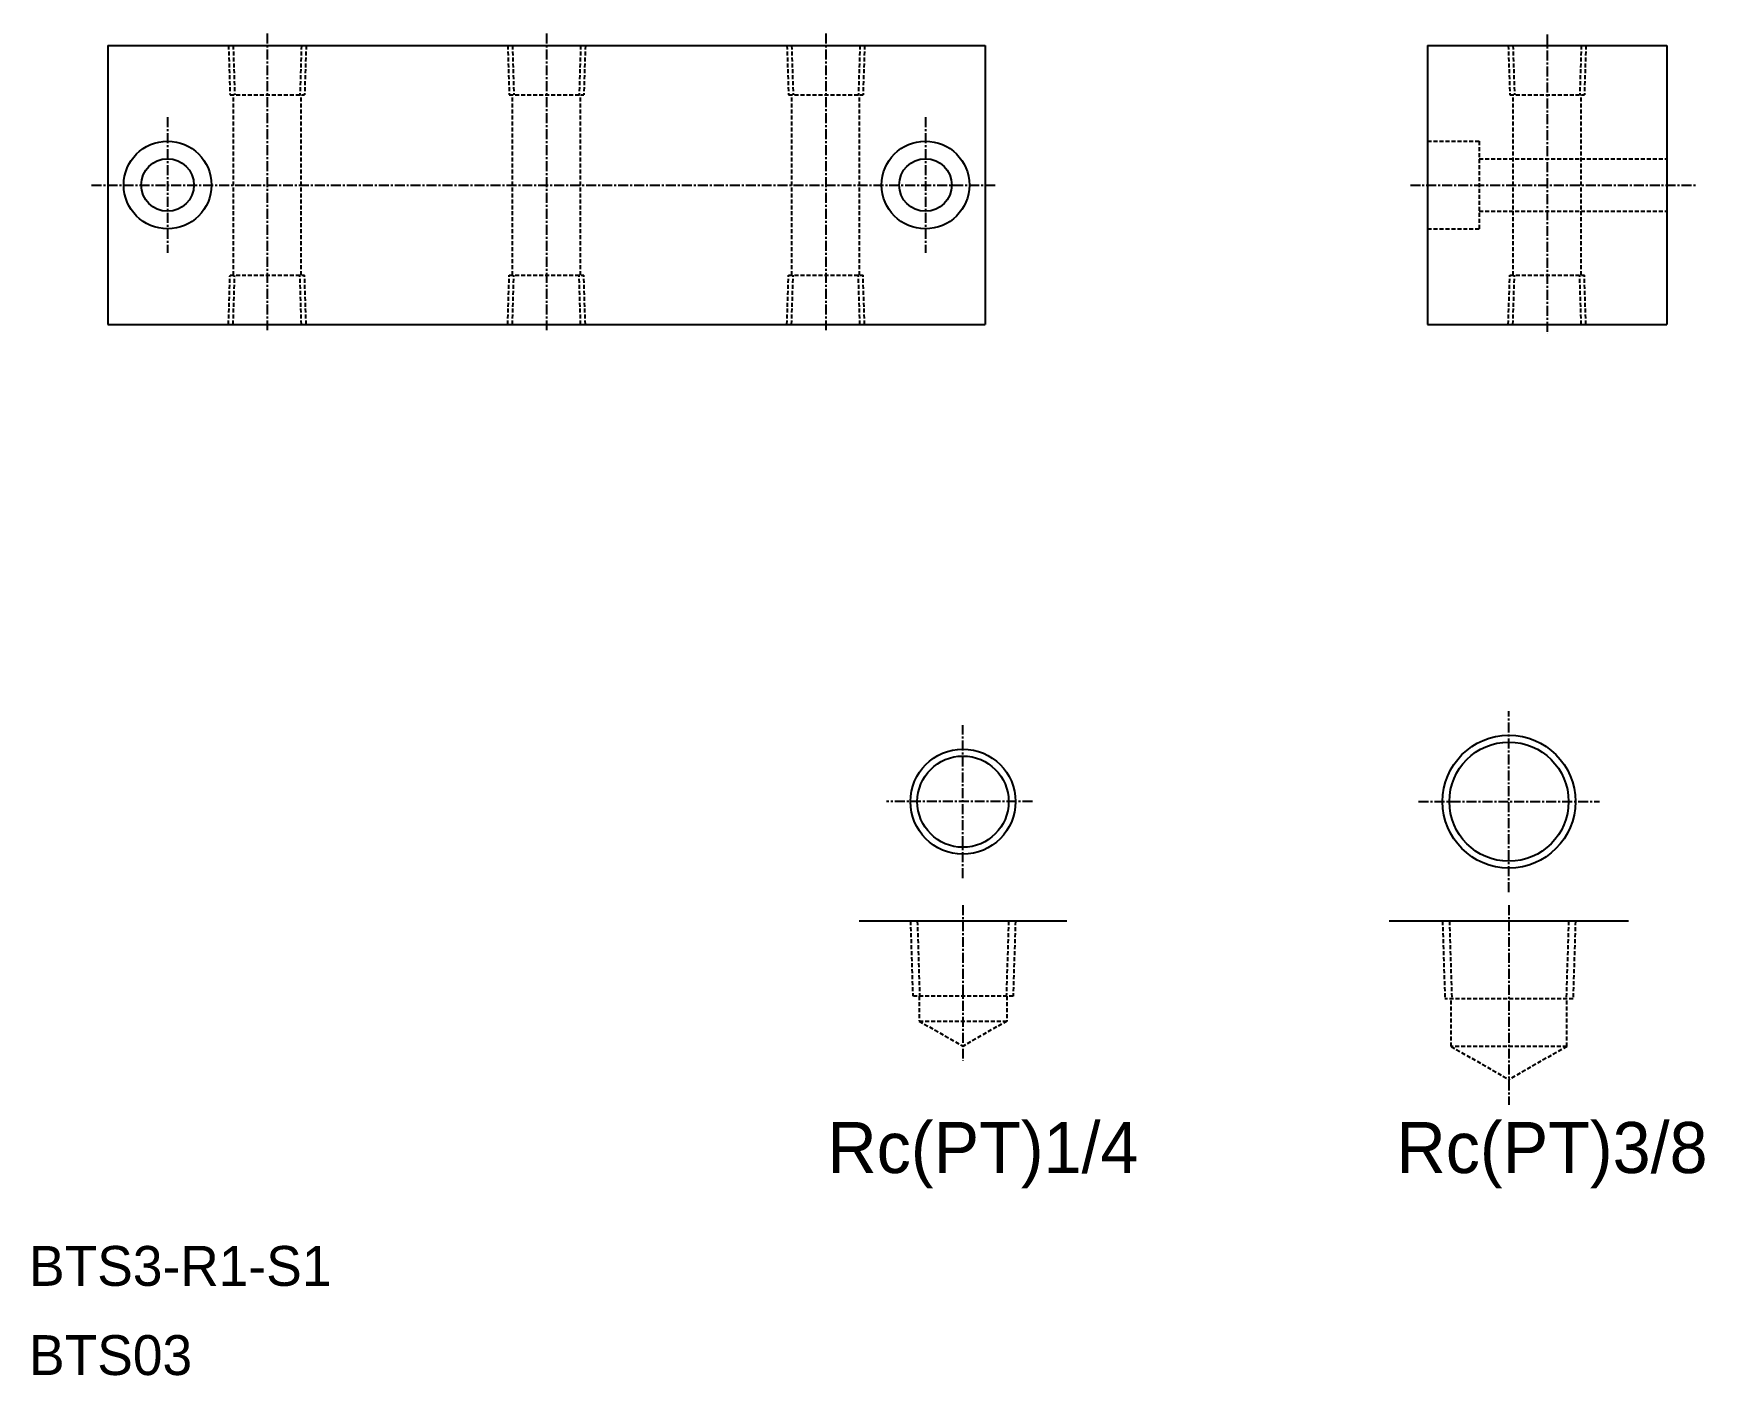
# Model space of a CAD drawing. Extents: x 2235 to 2444, y 6899 to 7067.
import ezdxf
from ezdxf.enums import TextEntityAlignment as Align

# ---------------------------------------------------------------- set-up
doc = ezdxf.new("R2010")
doc.units = 0
doc.linetypes.add('CENTER', pattern=[2, 1.25, -0.25, 0.25, -0.25])
doc.linetypes.add('DASHED', pattern=[0.75, 0.5, -0.25])
doc.layers.get('0').update_dxf_attribs({"linetype": 'CONTINUOUS'})
doc.layers.add('CENTER', color=1, linetype='CENTER')

msp = doc.modelspace()

# ---------------------------------------------------------------- linework, layer by layer
at = {"color": 7, "linetype": 'CONTINUOUS'}
for p, q in [((2244.28, 7065.91), (2354.28, 7065.91)), ((2244.28, 7065.91), (2244.28, 7030.91)), ((2354.28, 7065.91), (2354.28, 7030.91)), ((2409.7, 7065.91), (2439.7, 7065.91)), ((2409.7, 7065.91), (2409.7, 7030.91)), ((2439.7, 7065.91), (2439.7, 7030.91)), ((2354.28, 7057.16), (2354.28, 7057.16)), ((2354.28, 7048.41), (2354.28, 7048.41)), ((2244.28, 7030.91), (2354.28, 7030.91)), ((2409.7, 7030.91), (2439.7, 7030.91)), ((2364.48, 6956.11), (2338.48, 6956.11))]:
    msp.add_line(p, q, dxfattribs=at)
at = {"color": 3, "linetype": 'DASHED'}
for p, q in [((2259.42, 7065.91), (2259.61, 7059.71)), ((2260, 7065.91), (2260.19, 7059.71)), ((2268.56, 7065.91), (2268.37, 7059.71)), ((2269.15, 7065.91), (2268.95, 7059.71)), ((2294.42, 7065.91), (2294.61, 7059.71)), ((2295, 7065.91), (2295.19, 7059.71)), ((2303.56, 7065.91), (2303.37, 7059.71)), ((2304.15, 7065.91), (2303.95, 7059.71)), ((2329.42, 7065.91), (2329.61, 7059.71)), ((2330, 7065.91), (2330.19, 7059.71)), ((2338.56, 7065.91), (2338.37, 7059.71)), ((2339.15, 7065.91), (2338.95, 7059.71)), ((2419.83, 7065.91), (2420.03, 7059.71)), ((2420.42, 7065.91), (2420.61, 7059.71)), ((2428.98, 7065.91), (2428.79, 7059.71)), ((2429.56, 7065.91), (2429.37, 7059.71)), ((2259.61, 7059.71), (2268.95, 7059.71)), ((2260.03, 7037.11), (2260.03, 7059.71)), ((2268.53, 7037.11), (2268.53, 7059.71)), ((2294.61, 7059.71), (2303.95, 7059.71)), ((2295.03, 7037.11), (2295.03, 7059.71)), ((2303.53, 7037.11), (2303.53, 7059.71)), ((2329.61, 7059.71), (2338.95, 7059.71)), ((2330.03, 7037.11), (2330.03, 7059.71)), ((2338.53, 7037.11), (2338.53, 7059.71)), ((2420.03, 7059.71), (2429.37, 7059.71)), ((2420.45, 7037.11), (2420.45, 7059.71)), ((2428.95, 7037.11), (2428.95, 7059.71)), ((2409.7, 7053.91), (2416.2, 7053.91)), ((2416.2, 7053.91), (2416.2, 7042.91)), ((2416.2, 7051.71), (2439.7, 7051.71)), ((2416.2, 7045.11), (2439.7, 7045.11)), ((2409.7, 7042.91), (2416.2, 7042.91)), ((2259.42, 7030.91), (2259.61, 7037.11)), ((2259.61, 7037.11), (2268.95, 7037.11)), ((2260, 7030.91), (2260.19, 7037.11)), ((2268.56, 7030.91), (2268.37, 7037.11)), ((2269.15, 7030.91), (2268.95, 7037.11)), ((2294.42, 7030.91), (2294.61, 7037.11)), ((2294.61, 7037.11), (2303.95, 7037.11)), ((2295, 7030.91), (2295.19, 7037.11)), ((2303.56, 7030.91), (2303.37, 7037.11)), ((2304.15, 7030.91), (2303.95, 7037.11)), ((2329.42, 7030.91), (2329.61, 7037.11)), ((2329.61, 7037.11), (2338.95, 7037.11)), ((2330, 7030.91), (2330.19, 7037.11)), ((2338.56, 7030.91), (2338.37, 7037.11)), ((2339.15, 7030.91), (2338.95, 7037.11)), ((2419.83, 7030.91), (2420.03, 7037.11)), ((2420.03, 7037.11), (2429.37, 7037.11)), ((2420.42, 7030.91), (2420.61, 7037.11)), ((2428.98, 7030.91), (2428.79, 7037.11)), ((2429.56, 7030.91), (2429.37, 7037.11)), ((2344.9, 6956.11), (2345.19, 6946.71)), ((2345.76, 6956.11), (2346.05, 6946.71)), ((2357.2, 6956.11), (2356.91, 6946.71)), ((2358.06, 6956.11), (2357.76, 6946.71)), ((2411.59, 6956.11), (2411.89, 6946.41)), ((2412.45, 6956.11), (2412.75, 6946.41)), ((2427.4, 6956.11), (2427.09, 6946.41)), ((2428.25, 6956.11), (2427.95, 6946.41)), ((2357.76, 6946.71), (2345.19, 6946.71)), ((2345.98, 6946.71), (2345.98, 6943.61)), ((2356.98, 6946.71), (2356.98, 6943.61)), ((2427.95, 6946.41), (2411.89, 6946.41)), ((2412.67, 6940.43), (2412.67, 6946.41)), ((2427.17, 6940.43), (2427.17, 6946.41)), ((2345.98, 6943.61), (2356.98, 6943.61)), ((2345.98, 6943.61), (2351.48, 6940.43)), ((2356.98, 6943.61), (2351.48, 6940.43)), ((2427.17, 6940.43), (2412.67, 6940.43)), ((2412.67, 6940.43), (2419.92, 6936.25)), ((2427.17, 6940.43), (2419.92, 6936.25))]:
    msp.add_line(p, q, dxfattribs=at)
msp.add_line((2434.92, 6956.11), (2404.92, 6956.11))
at = {"color": 7, "linetype": 'CONTINUOUS'}
for centre, radius in [((2251.78, 7048.41), 5.5), ((2346.78, 7048.41), 5.5), ((2251.78, 7048.41), 3.3), ((2346.78, 7048.41), 3.3), ((2419.92, 6971.11), 7.47), ((2351.48, 6971.11), 5.72)]:
    msp.add_circle(centre, radius, dxfattribs=at)
at = {"color": 3, "linetype": 'CONTINUOUS'}
for centre, radius in [((2351.48, 6971.11), 6.58), ((2419.92, 6971.11), 8.33)]:
    msp.add_circle(centre, radius, dxfattribs=at)
at = {"layer": 'CENTER', "color": 1, "linetype": 'CENTER'}
for p, q in [((2264.28, 7067.41), (2264.28, 7030.2)), ((2299.28, 7067.41), (2299.28, 7030.2)), ((2334.28, 7067.41), (2334.28, 7030.2)), ((2424.7, 7067.27), (2424.7, 7029.74)), ((2251.78, 7056.91), (2251.78, 7039.91)), ((2346.78, 7056.91), (2346.78, 7039.91)), ((2242.25, 7048.41), (2355.56, 7048.41)), ((2407.56, 7048.41), (2443.31, 7048.41)), ((2419.92, 6959.78), (2419.92, 6982.44)), ((2351.48, 6961.53), (2351.48, 6980.69)), ((2360.2, 6971.11), (2341.9, 6971.11)), ((2408.59, 6971.11), (2431.25, 6971.11)), ((2351.48, 6958.14), (2351.48, 6938.61)), ((2419.92, 6958.14), (2419.92, 6933.12))]:
    msp.add_line(p, q, dxfattribs=at)

# ---------------------------------------------------------------- texts
for s, p in [('Rc(PT)1/4', (2373.48, 6927.75)), ('Rc(PT)3/8', (2444.81, 6927.75))]:
    msp.add_text(s, height=6.4).set_placement(p, align=Align.MIDDLE_RIGHT)
at = {"color": 7, "linetype": 'CONTINUOUS'}
for s, p in [('BTS3-R1-S1', (2234.42, 6910.41)), ('BTS03', (2234.42, 6899.23))]:
    msp.add_text(s, height=5, dxfattribs=at).set_placement(p)

doc.saveas('drawing.dxf')
